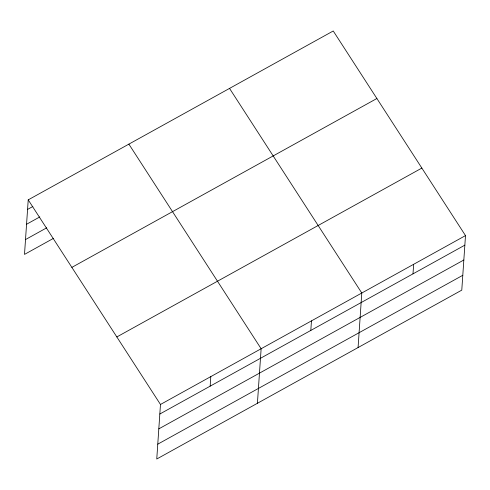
<?xml version="1.0" encoding="UTF-8"?>
<svg xmlns="http://www.w3.org/2000/svg" width="490" height="490" viewBox="0 0 490 490"><rect width="100%" height="100%" fill="white"/><g stroke="black" fill="none" stroke-linecap="round" stroke-linejoin="round"><path stroke-width="0.73" d="M28.218 199.859L160.475 404.471L156.757 459.014L461.782 290.141L465.5 235.598L333.243 30.986L28.218 199.859L24.5 254.402L53.637 238.269M210.155 386.157L210.804 376.608M257.415 403.282L261.133 348.745L128.876 144.133M310.813 330.432L311.462 320.877M358.074 347.557L361.791 293.014L229.534 88.402M412.997 273.855L413.646 264.306M27.569 209.414L32.867 206.48M26.558 224.261L39.8 216.929M25.511 239.555L46.703 227.826M71.865 267.381L376.884 98.508M116.834 336.949L421.853 168.076M160.475 404.471L465.5 235.598M159.826 414.026L464.851 245.147M158.815 428.873L463.834 259.994M157.774 444.167L462.793 275.294"/></g></svg>
